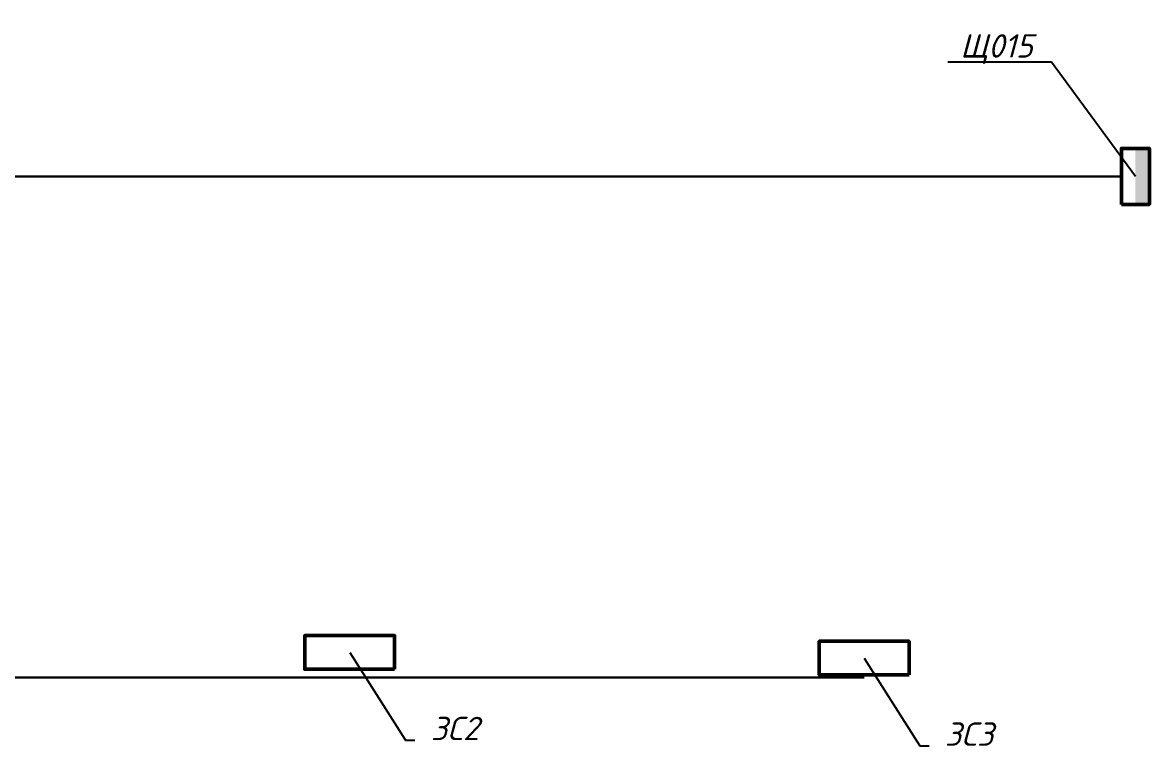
# Model space of a CAD drawing. Header units: millimetres. Extents: x -164867 to 807677, y -316775 to 513985.
# Drawn here: x 151259 to 163306, y 115473 to 123332 of the extents above; entities that cross this region are included whole.
import ezdxf
from ezdxf import colors
from ezdxf.entities.mleader import LeaderData, LeaderLine
from ezdxf.math import Vec2, Vec3

# ---------------------------------------------------------------- set-up
doc = ezdxf.new("R2010")
doc.units = ezdxf.units.MM
for name, color, linetype, lineweight in [('E_В лотку', 5, 'Kabl_in_Lotok', 30), ('E_Позначення', 7, 'Continuous', 15), ('E_Щити', 1, 'Continuous', 50)]:
    doc.layers.add(name, color=color, linetype=linetype, lineweight=lineweight)
doc.styles.add('ISO', font='isocpeui.ttf')
doc.linetypes.add('Kabl_in_Lotok', pattern='A,10,[130,ltypeshp.shx,S=1,R=0,X=0,Y=0],1,[130,ltypeshp.shx,S=1,R=90,X=0,Y=-1],1,[130,ltypeshp.shx,S=1,R=0,X=0,Y=0],10', length=22)

# ---------------------------------------------------------------- blocks, each defined once
blk = doc.blocks.new('*U6')
at = {"lineweight": 40}
h = blk.add_hatch(color=0, dxfattribs=at)
h.dxf.hatch_style = 1
h.paths.add_polyline_path([(300, 150), (-300, 150), (-300, 0), (300, 0)])
at = {"color": 0}
blk.add_lwpolyline([(-300, 300), (300, 300), (300, 0), (-300, 0)], close=True, dxfattribs=at)
blk = doc.blocks.new('_None')
blk = doc.blocks.new('*U7')
at = {"color": 0}
blk.add_lwpolyline([(-600, 450), (600, 450), (600, 0), (-600, 0)], close=True, dxfattribs=at)

msp = doc.modelspace()

# ---------------------------------------------------------------- linework, layer by layer
at = {"layer": 'E_В лотку', "ltscale": 100}
for points in [[(143917.53, 117476.17), (143917.53, 117615.67), (144757.53, 117615.67), (144757.53, 121686.17), (163006.07, 121686.17)], [(160256.07, 116328.17), (145517.53, 116328.17)]]:
    msp.add_lwpolyline(points, dxfattribs=at)

# ---------------------------------------------------------------- block references
at = {"layer": 'E_Щити', "rotation": 89.99999999999999}
msp.add_blockref('*U6', (163306.07, 121686.17), dxfattribs=at)
at = {"layer": 'E_Щити', "xscale": 0.8, "yscale": 0.8, "zscale": 0.8, "rotation": 180}
for p in [(154756.07, 116776.17), (160256.07, 116716.17)]:
    msp.add_blockref('*U7', p, dxfattribs=at)

# ---------------------------------------------------------------- next in the draw order: leaders
at = {"layer": 'E_Позначення', "color": 7, "lineweight": 9}
ml = msp.add_multileader_mtext('Standard', dxfattribs=at)
ml.set_content('Щ015', color=7, style='ISO')
ml.set_leader_properties()
ml.set_arrow_properties(name='NONE')
ml.build(insert=Vec2(0, 0))
ml.multileader.update_dxf_attribs({"has_text_frame": 1, "text_left_attachment_type": 7, "text_right_attachment_type": 8, "dogleg_length": 100, "arrow_head_size": 200})
ctx = ml.context
ctx.base_point, ctx.char_height, ctx.arrow_head_size, ctx.landing_gap_size, ctx.plane_origin = Vec3(161176.88, 122906.89), 250, 200, 100, Vec3(108865.98, 121132.92)
ctx.left_attachment, ctx.right_attachment, ctx.text_align_type = 7, 8, 2
notes = []
notes.append((ctx, [(0, (1, 1, 0), (162259.64, 122906.89), (-1, 0), 100, [(0, [(163156.07, 121686.17)], 0, [])])]))
ctx.mtext.insert, ctx.mtext.alignment, ctx.mtext.line_spacing_factor, ctx.mtext.flow_direction = Vec3(162059.64, 123206.89), 3, 0.72, 5
ctx.mtext.has_bg_fill, ctx.mtext.bg_color, ctx.mtext.bg_scale_factor, ctx.mtext.bg_transparency, ctx.mtext.use_window_bg_color = 1, -1027028792, 1.5, 0, 1
ml = msp.add_multileader_mtext('Standard', dxfattribs=at)
ml.set_content('ЗС2', color=7, style='ISO')
ml.set_leader_properties()
ml.set_arrow_properties(name='NONE')
ml.build(insert=Vec2(0, 0))
ml.multileader.update_dxf_attribs({"has_text_frame": 1, "text_left_attachment_type": 7, "text_right_attachment_type": 8, "dogleg_length": 100, "arrow_head_size": 200})
ctx = ml.context
ctx.base_point, ctx.char_height, ctx.arrow_head_size, ctx.landing_gap_size, ctx.plane_origin = Vec3(155451.96, 115658.2), 250, 200, 100, Vec3(102316.01, 116432.07)
ctx.left_attachment, ctx.right_attachment, ctx.text_align_type = 7, 8, 2
notes.append((ctx, [(1, (1, 1, 0), (155351.96, 115658.2), (1, 0), 100, [(0, [(154756.07, 116596.17)], 0, [])])]))
ctx.mtext.insert, ctx.mtext.alignment, ctx.mtext.line_spacing_factor, ctx.mtext.flow_direction = Vec3(156138.52, 115908.2), 3, 0.72, 5
ctx.mtext.has_bg_fill, ctx.mtext.bg_color, ctx.mtext.bg_scale_factor, ctx.mtext.bg_transparency, ctx.mtext.use_window_bg_color = 1, -1027028792, 1.5, 0, 1
ml = msp.add_multileader_mtext('Standard', dxfattribs=at)
ml.set_content('ЗС3', color=7, style='ISO')
ml.set_leader_properties()
ml.set_arrow_properties(name='NONE')
ml.build(insert=Vec2(0, 0))
ml.multileader.update_dxf_attribs({"has_text_frame": 1, "text_left_attachment_type": 7, "text_right_attachment_type": 8, "dogleg_length": 100, "arrow_head_size": 200})
ctx = ml.context
ctx.base_point, ctx.char_height, ctx.arrow_head_size, ctx.landing_gap_size, ctx.plane_origin = Vec3(160951.96, 115598.2), 250, 200, 100, Vec3(107816.01, 116372.07)
ctx.left_attachment, ctx.right_attachment, ctx.text_align_type = 7, 8, 2
notes.append((ctx, [(1, (1, 1, 0), (160851.96, 115598.2), (1, 0), 100, [(0, [(160256.07, 116536.17)], 0, [])])]))
ctx.mtext.insert, ctx.mtext.alignment, ctx.mtext.line_spacing_factor, ctx.mtext.flow_direction = Vec3(161638.33, 115848.2), 3, 0.72, 5
ctx.mtext.has_bg_fill, ctx.mtext.bg_color, ctx.mtext.bg_scale_factor, ctx.mtext.bg_transparency, ctx.mtext.use_window_bg_color = 1, -1027028792, 1.5, 0, 1
for ctx, leaders in notes:
    for number, flags, end, landing, length, lines in leaders:
        leader = LeaderData()
        leader.index, (leader.has_last_leader_line, leader.has_dogleg_vector, leader.attachment_direction) = number, flags
        leader.last_leader_point, leader.dogleg_vector, leader.dogleg_length = Vec3(end), Vec3(landing), length
        for number, points, colour, breaks in lines:
            line = LeaderLine()
            line.index, line.vertices, line.color, line.breaks = number, Vec3.list(points), colors.encode_raw_color(colour), breaks
            leader.lines.append(line)
        ctx.leaders.append(leader)

doc.saveas('drawing.dxf')
